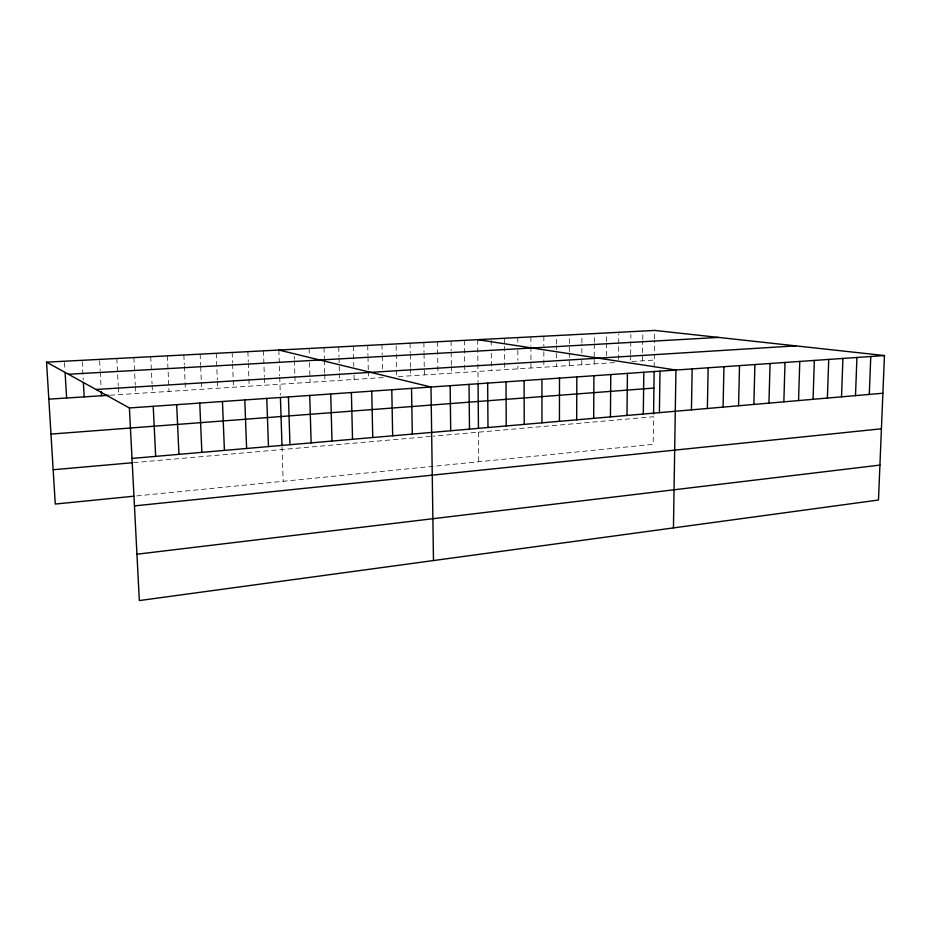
<?xml version="1.0" encoding="UTF-8"?>
<svg xmlns="http://www.w3.org/2000/svg" width="931" height="931" viewBox="0 0 931 931"><rect width="100%" height="100%" fill="white"/><g stroke="black" fill="none" stroke-linecap="round" stroke-linejoin="round"><path stroke-width="0.7" stroke-dasharray="4.66 3.49" d="M556.622 366.36L556.633 363.567M556.633 357.958L556.645 345.354M556.657 343.946L556.657 335.544M569.272 365.546L569.307 353M569.307 351.615L569.353 334.881M581.782 364.743L581.805 360.378M581.828 353.117L581.875 344.4M581.875 342.945L581.91 334.229M594.176 363.94L594.199 358.156M594.211 356.713L594.292 343.702M594.292 342.259L594.35 333.577M606.488 355.956L606.581 343.004M606.593 341.572L606.651 332.937M618.603 359.506L618.824 333.729M630.613 360.157L630.659 355.886M630.671 354.467L630.881 334.52M642.495 360.821L642.727 340.979M642.751 339.559L642.844 331.052M654.19 367.07L654.54 340.304M654.563 338.896L654.679 330.435M136.682 495.92L653.178 444.343L653.539 416.727L433.392 436.162M133.575 462.637L432.042 436.278M110.149 395.198L385.469 377.416M614.53 362.625L396.699 376.694L396.094 343.923M631.916 361.507L654.284 360.053M64.518 362.636L64.937 369.712M82.184 361.705L83.231 379.988M99.64 360.786L100.176 370.573M100.257 371.981L101.095 387.354M116.817 358.493L118.272 385.969M118.342 387.412L118.726 394.639M133.878 357.597L135.263 384.922M135.332 386.353L135.693 393.545M150.729 356.724L152.056 383.886M152.125 385.318L152.463 392.463M167.394 355.851L169.046 391.392M183.861 354.99L184.303 364.882M184.373 366.302L185.444 390.333M200.142 354.141L200.631 365.394M200.689 366.791L201.282 380.849M201.34 382.257L201.643 389.286M216.248 353.303L217.319 379.86M217.377 381.268L217.668 388.25M232.168 352.477L232.552 362.613M232.61 364.056L233.506 387.226M247.902 351.65L248.274 361.728M248.321 363.171L248.856 377.579M248.903 379.022L249.171 386.214M263.461 350.836L264.357 376.624M264.416 378.056L264.66 385.213M278.858 350.033L279.696 375.682M279.742 377.102L280.336 395.012M282.035 446.775L283.175 481.292M294.301 356.329L294.382 359.157M294.429 360.576L294.871 374.751M294.906 376.171L295.127 383.246M309.127 348.462L309.336 355.502M309.546 362.555L310.116 382.28M324.023 347.682L324.325 358.9M324.36 360.297L324.71 372.912M324.744 374.32L324.942 381.326M338.744 346.914L339 356.678M339.035 358.063L339.384 372.016M339.419 373.401L339.606 380.383M353.315 346.157L353.803 366.418M354.001 375.1L354.106 379.441M367.733 345.401L367.954 355.479M367.989 356.922L368.269 369.875M368.304 371.318L368.455 378.51M381.989 344.656L382.187 354.688M382.222 356.119L382.513 370.433M410.059 343.19L410.222 353.117M410.245 354.536L410.466 367.291M410.49 368.711L410.606 375.798M423.873 342.468L424.012 352.349M424.036 353.757L424.361 374.902M437.535 341.758L437.966 374.029M451.058 341.049L451.174 350.824M451.198 352.221L451.337 364.777M451.36 366.174L451.442 373.156M464.453 340.35L464.685 363.59M464.697 365.033L464.767 372.295M477.696 339.664L478.057 382.385M478.487 432.182L478.732 461.764M504.567 338.267L504.73 369.712M491.219 340.397L491.265 347.577M491.3 353.326L491.417 370.573M517.799 337.569L517.822 344.679M517.845 350.37L517.88 360.332M517.904 366.023L517.915 368.862M530.891 336.894L530.903 345.378M530.903 346.798L530.949 368.024M543.844 336.219L543.844 346.064M543.844 351.697L543.855 367.186"/><path stroke-width="1.4" d="M559.438 421.312L559.496 378.114M576.673 419.823L576.836 376.904M593.675 418.345L593.92 375.728M610.445 416.89L610.783 374.553M626.994 415.459L627.413 373.401M643.309 414.039L643.81 372.26M653.574 414.004L654.144 371.283M659.404 412.642L659.986 371.143M673.45 527.912L675.941 370.026L477.696 339.664M691.442 409.861L692.164 368.909M707.362 408.476L708.165 367.792M723.073 407.115L723.957 366.698M738.574 405.765L739.528 365.615M753.866 404.438L754.89 364.556M768.959 403.135L770.053 363.497M783.855 401.831L785.008 362.462M798.554 400.563L799.776 361.437M813.066 399.306L814.346 360.425M827.391 398.061L828.73 359.436M841.531 396.827L842.927 358.447M855.496 395.617L856.939 357.469M869.275 394.418L870.788 356.515M46.55 362.159L654.679 330.435L884.45 355.561L878.48 500.017L139.336 600.565L129.397 407.953L46.55 362.159L55.266 504.055L133.901 496.2M136.938 554.213L879.923 465.093M134.448 505.894L881.424 428.795M53.16 469.736L132.179 462.765M132.004 458.424L882.891 393.243M50.972 434.079L653.923 388.064M129.397 407.953L884.45 355.561M48.819 399.155L108.718 395.291M95.963 389.472L795.737 345.867M68.417 374.239L718.627 337.429M278.858 350.033L430.995 387.028L433.474 560.555M65.1 372.54L66.613 398.002M83.383 382.804L84.186 396.874M101.328 391.555L101.56 395.745M153.231 406.3L155.663 456.365M176.681 404.671L178.95 454.34M199.758 403.076L201.864 452.361M222.451 401.494L224.418 450.395M244.795 399.946L246.61 448.474M266.79 398.421L268.454 446.577M288.435 396.92L289.96 444.704M280.429 397.712L281.988 445.402M309.744 395.442L311.14 442.877M330.726 393.988L331.983 441.061M351.394 392.556L352.523 439.281M371.748 391.136L372.749 437.523M391.788 389.752L392.673 435.789M411.537 388.378L412.305 434.09M450.162 385.702L450.697 430.762M469.049 384.387L469.48 429.121M487.658 383.095L487.984 427.515M478.069 383.747L478.453 428.353M506.01 381.826L506.231 425.933M524.095 380.57L524.223 424.373M541.923 379.336L541.947 422.837"/></g></svg>
